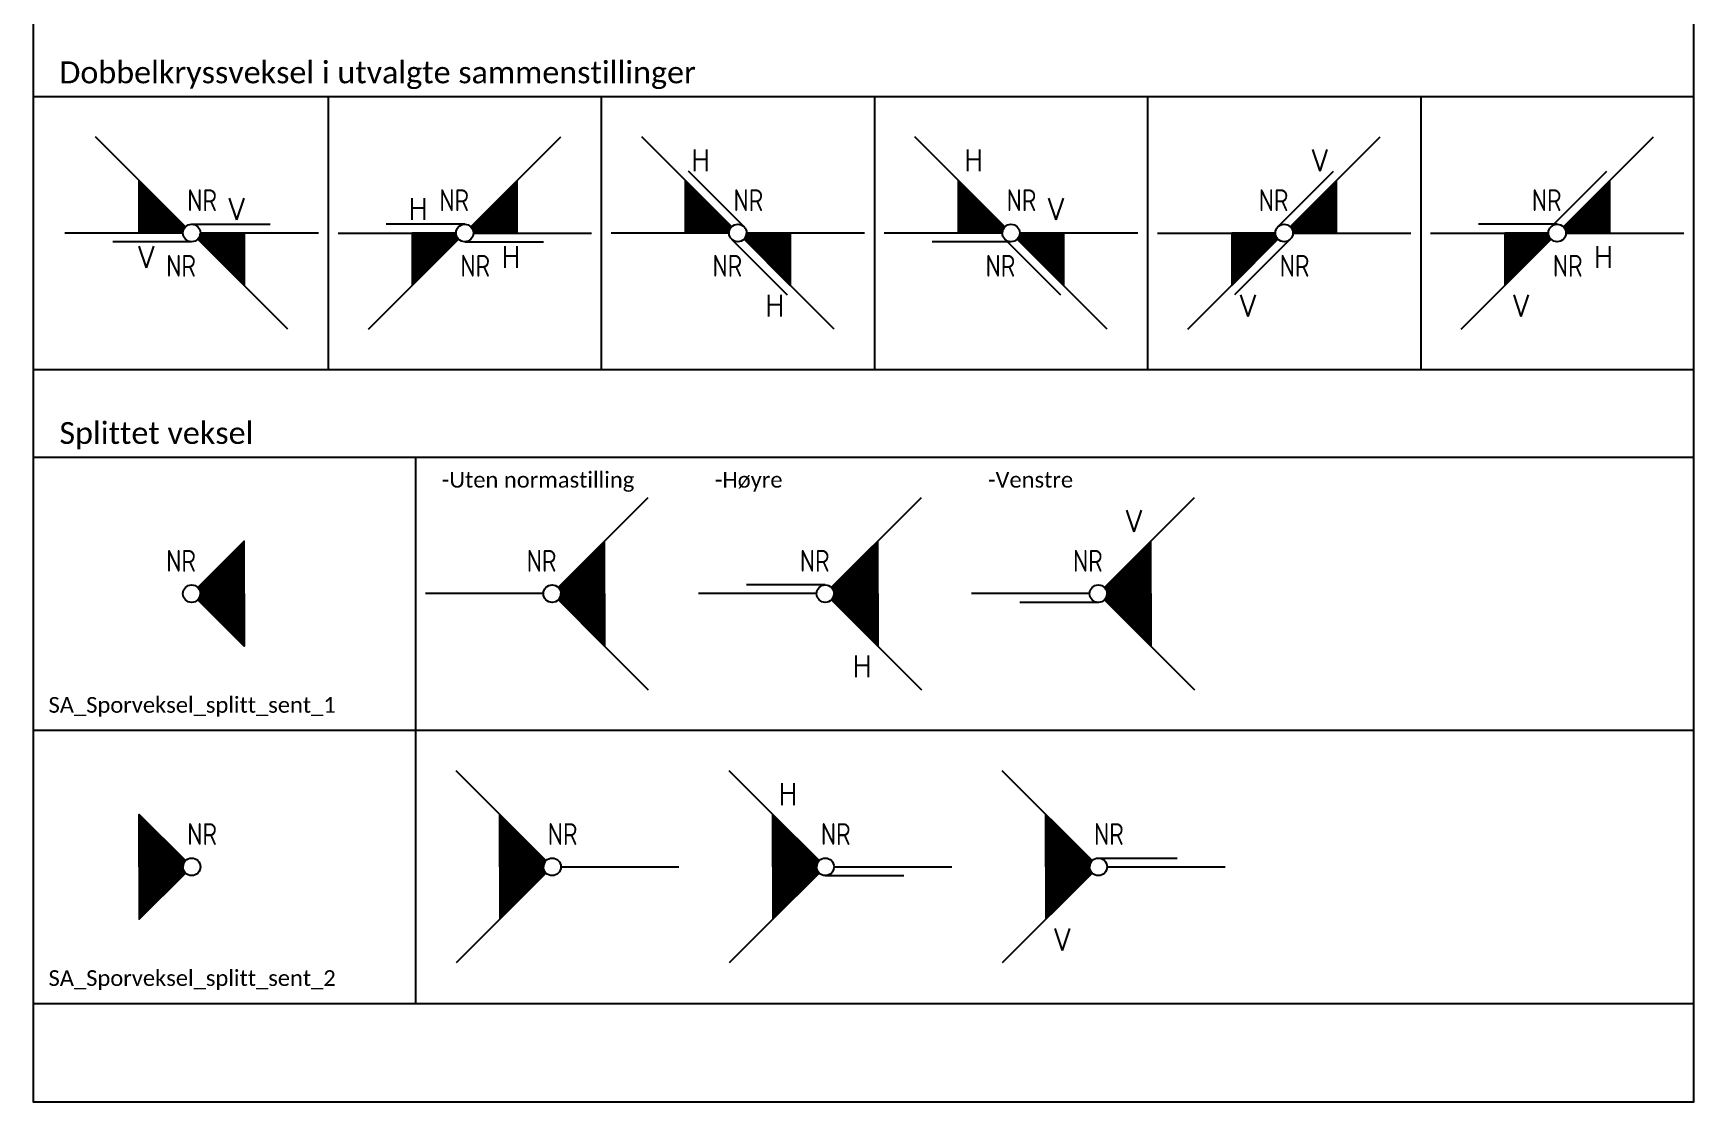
# Model space of a CAD drawing. Header units: millimetres. Extents: x -210 to 2500, y -2763 to 277.
# Drawn here: x 840 to 1030, y -614 to -491.8 of the extents above; entities that cross this region are included whole.
import ezdxf
from ezdxf.enums import TextEntityAlignment as Align

# ---------------------------------------------------------------- set-up
doc = ezdxf.new("R2010")
doc.units = ezdxf.units.MM
for name, color, linetype in [('RAMME', 5, 'Continuous'), ('RAMME SYMBOLER', 4, 'Continuous'), ('RAMME TEKST', 7, 'Continuous'), ('SIG-SPOR enlinje', 5, 'Continuous'), ('SIG-Sporveksler', 2, 'Continuous'), ('SIG_ATT_Tekst25', 2, 'Continuous')]:
    doc.layers.add(name, color=color, linetype=linetype)
doc.layers.add('Wipeout', color=7, linetype='Continuous', true_color=0xfffefd)
doc.styles.add('Calibri', font='calibri.ttf')
doc.styles.add('ISOCP', font='isocp.shx', dxfattribs={"width": 0.9})

# ---------------------------------------------------------------- blocks, each defined once
blk = doc.blocks.new('*U32')
at = {"linetype": 'ByBlock', "lineweight": -2}
h = blk.add_hatch(color=0, dxfattribs=at)
h.dxf.hatch_style = 1
edge = h.paths.add_edge_path()
edge.add_line((1, 0), (6, 0))
edge.add_line((6, 0), (6, 6))
edge.add_line((6, 6), (0.71, 0.71))
edge.add_arc((0, 0), 1, 0, 45, ccw=False)
at = {"color": 0, "linetype": 'ByBlock', "lineweight": -2}
for points in [[(1, 0), (6, 0), (6, 6), (0.71, 0.71, -0.198912), (1, 0)], [(1.1, 0.1), (5.9, 0.1), (5.9, 5.76), (0.85, 0.7, -0.151986)], [(1.18, 0.2), (5.8, 0.2), (5.8, 5.52), (0.98, 0.7, -0.113104)], [(1.26, 0.3), (5.7, 0.3), (5.7, 5.28), (1.11, 0.68, -0.080086)], [(1.34, 0.4), (5.6, 0.4), (5.6, 5.03), (1.23, 0.67, -0.051519)], [(1.41, 0.5), (5.5, 0.5), (5.5, 4.79), (1.35, 0.65, -0.026437)], [(1.48, 0.6), (5.4, 0.6), (5.4, 4.55), (1.47, 0.62, -0.004151)]]:
    blk.add_lwpolyline(points, format="xyb", close=True, dxfattribs=at)
for points in [[(1.69, 0.7), (5.3, 0.7), (5.3, 4.31)], [(1.93, 0.8), (5.2, 0.8), (5.2, 4.07)], [(2.17, 0.9), (5.1, 0.9), (5.1, 3.83)], [(2.41, 1), (5, 1), (5, 3.59)], [(2.66, 1.1), (4.9, 1.1), (4.9, 3.34)], [(2.9, 1.2), (4.8, 1.2), (4.8, 3.1)], [(3.14, 1.3), (4.7, 1.3), (4.7, 2.86)], [(3.38, 1.4), (4.6, 1.4), (4.6, 2.62)], [(3.62, 1.5), (4.5, 1.5), (4.5, 2.38)], [(3.86, 1.6), (4.4, 1.6), (4.4, 2.14)], [(4.1, 1.7), (4.3, 1.7), (4.3, 1.9)]]:
    blk.add_lwpolyline(points, close=True, dxfattribs=at)
blk = doc.blocks.new('*U314')
at = {"layer": 'SIG_ATT_Tekst25', "linetype": 'ByBlock', "lineweight": -2, "style": 'ISOCP', "width": 0.9}
blk.add_attdef('NR', (-0.5, 2.5), '', height=2.5, dxfattribs=at)
blk.add_wipeout([(-1, 0), (-0.99, 0.13), (-0.97, 0.26), (-0.92, 0.38), (-0.87, 0.5), (-0.79, 0.61), (-0.71, 0.71), (-0.61, 0.79), (-0.5, 0.87), (-0.38, 0.92), (-0.26, 0.97), (-0.13, 0.99), (0, 1), (0.13, 0.99), (0.26, 0.97), (0.38, 0.92), (0.5, 0.87), (0.61, 0.79), (0.71, 0.71), (0.79, 0.61), (0.87, 0.5), (0.92, 0.38), (0.97, 0.26), (0.99, 0.13), (1, 0), (0.99, -0.13), (0.97, -0.26), (0.92, -0.38), (0.87, -0.5), (0.79, -0.61), (0.71, -0.71), (0.61, -0.79), (0.5, -0.87), (0.38, -0.92), (0.26, -0.97), (0.13, -0.99), (0, -1), (-0.13, -0.99), (-0.26, -0.97), (-0.38, -0.92), (-0.5, -0.87), (-0.61, -0.79), (-0.71, -0.71), (-0.79, -0.61), (-0.87, -0.5), (-0.92, -0.38), (-0.97, -0.26), (-0.99, -0.13)]).dxf.layer = 'Wipeout'
at = {"color": 0, "linetype": 'ByBlock', "lineweight": -2}
blk.add_circle((0, 0), 1, dxfattribs=at)
at = {"color": 0, "linetype": 'ByBlock', "lineweight": -2, "xscale": -1}
blk.add_blockref('*U32', (0, 0), dxfattribs=at)
at = {"color": 0, "linetype": 'ByBlock', "lineweight": -2, "rotation": 180}
blk.add_blockref('*U32', (0, 0), dxfattribs=at)
blk = doc.blocks.new('*U312')
at = {"color": 0, "linetype": 'ByBlock', "lineweight": -2}
for p, q in [((-4.94, 7.06), (-4.94, 9.56)), ((-3.55, 7.06), (-3.55, 9.56)), ((-4.94, 8.45), (-3.55, 8.45))]:
    blk.add_line(p, q, dxfattribs=at)
at = {"layer": 'SIG_ATT_Tekst25', "linetype": 'ByBlock', "lineweight": -2, "style": 'ISOCP', "width": 0.9}
blk.add_attdef('NR', (-0.5, 2.5), '', height=2.5, dxfattribs=at)
blk.add_wipeout([(-1, 0), (-0.99, 0.13), (-0.97, 0.26), (-0.92, 0.38), (-0.87, 0.5), (-0.79, 0.61), (-0.71, 0.71), (-0.61, 0.79), (-0.5, 0.87), (-0.38, 0.92), (-0.26, 0.97), (-0.13, 0.99), (0, 1), (0.13, 0.99), (0.26, 0.97), (0.38, 0.92), (0.5, 0.87), (0.61, 0.79), (0.71, 0.71), (0.79, 0.61), (0.87, 0.5), (0.92, 0.38), (0.97, 0.26), (0.99, 0.13), (1, 0), (0.99, -0.13), (0.97, -0.26), (0.92, -0.38), (0.87, -0.5), (0.79, -0.61), (0.71, -0.71), (0.61, -0.79), (0.5, -0.87), (0.38, -0.92), (0.26, -0.97), (0.13, -0.99), (0, -1), (-0.13, -0.99), (-0.26, -0.97), (-0.38, -0.92), (-0.5, -0.87), (-0.61, -0.79), (-0.71, -0.71), (-0.79, -0.61), (-0.87, -0.5), (-0.92, -0.38), (-0.97, -0.26), (-0.99, -0.13)]).dxf.layer = 'Wipeout'
at = {"color": 0, "linetype": 'ByBlock', "lineweight": -2}
blk.add_line((0, -1), (9, -1), dxfattribs=at)
blk.add_circle((0, 0), 1, dxfattribs=at)
at = {"color": 0, "linetype": 'ByBlock', "lineweight": -2, "xscale": -1}
blk.add_blockref('*U32', (0, 0), dxfattribs=at)
at = {"color": 0, "linetype": 'ByBlock', "lineweight": -2, "rotation": 180}
blk.add_blockref('*U32', (0, 0), dxfattribs=at)
blk = doc.blocks.new('*U313')
at = {"color": 0, "linetype": 'ByBlock', "lineweight": -2}
for q in [(-4.94, -7.06), (-3.27, -7.06)]:
    blk.add_line((-4.11, -9.56), q, dxfattribs=at)
at = {"layer": 'SIG_ATT_Tekst25', "linetype": 'ByBlock', "lineweight": -2, "style": 'ISOCP', "width": 0.9}
blk.add_attdef('NR', (-0.5, 2.5), '', height=2.5, dxfattribs=at)
blk.add_wipeout([(-1, 0), (-0.99, 0.13), (-0.97, 0.26), (-0.92, 0.38), (-0.87, 0.5), (-0.79, 0.61), (-0.71, 0.71), (-0.61, 0.79), (-0.5, 0.87), (-0.38, 0.92), (-0.26, 0.97), (-0.13, 0.99), (0, 1), (0.13, 0.99), (0.26, 0.97), (0.38, 0.92), (0.5, 0.87), (0.61, 0.79), (0.71, 0.71), (0.79, 0.61), (0.87, 0.5), (0.92, 0.38), (0.97, 0.26), (0.99, 0.13), (1, 0), (0.99, -0.13), (0.97, -0.26), (0.92, -0.38), (0.87, -0.5), (0.79, -0.61), (0.71, -0.71), (0.61, -0.79), (0.5, -0.87), (0.38, -0.92), (0.26, -0.97), (0.13, -0.99), (0, -1), (-0.13, -0.99), (-0.26, -0.97), (-0.38, -0.92), (-0.5, -0.87), (-0.61, -0.79), (-0.71, -0.71), (-0.79, -0.61), (-0.87, -0.5), (-0.92, -0.38), (-0.97, -0.26), (-0.99, -0.13)]).dxf.layer = 'Wipeout'
at = {"color": 0, "linetype": 'ByBlock', "lineweight": -2}
blk.add_line((0, 1), (9, 1), dxfattribs=at)
blk.add_circle((0, 0), 1, dxfattribs=at)
at = {"color": 0, "linetype": 'ByBlock', "lineweight": -2, "xscale": -1}
blk.add_blockref('*U32', (0, 0), dxfattribs=at)
at = {"color": 0, "linetype": 'ByBlock', "lineweight": -2, "rotation": 180}
blk.add_blockref('*U32', (0, 0), dxfattribs=at)
blk = doc.blocks.new('*U31')
at = {"linetype": 'ByBlock', "lineweight": -2}
h = blk.add_hatch(color=0, dxfattribs=at)
h.dxf.hatch_style = 1
edge = h.paths.add_edge_path()
edge.add_line((1, 0), (6, 0))
edge.add_line((6, 0), (6, 6))
edge.add_line((6, 6), (0.71, 0.71))
edge.add_arc((0, 0), 1, 0, 45, ccw=False)
at = {"color": 0, "linetype": 'ByBlock', "lineweight": -2}
for points in [[(1, 0), (6, 0), (6, 6), (0.71, 0.71, -0.198912), (1, 0)], [(1.1, 0.1), (5.9, 0.1), (5.9, 5.76), (0.85, 0.7, -0.151986)], [(1.18, 0.2), (5.8, 0.2), (5.8, 5.52), (0.98, 0.7, -0.113104)], [(1.26, 0.3), (5.7, 0.3), (5.7, 5.28), (1.11, 0.68, -0.080086)], [(1.34, 0.4), (5.6, 0.4), (5.6, 5.03), (1.23, 0.67, -0.051519)], [(1.41, 0.5), (5.5, 0.5), (5.5, 4.79), (1.35, 0.65, -0.026437)], [(1.48, 0.6), (5.4, 0.6), (5.4, 4.55), (1.47, 0.62, -0.004151)]]:
    blk.add_lwpolyline(points, format="xyb", close=True, dxfattribs=at)
for points in [[(1.69, 0.7), (5.3, 0.7), (5.3, 4.31)], [(1.93, 0.8), (5.2, 0.8), (5.2, 4.07)], [(2.17, 0.9), (5.1, 0.9), (5.1, 3.83)], [(2.41, 1), (5, 1), (5, 3.59)], [(2.66, 1.1), (4.9, 1.1), (4.9, 3.34)], [(2.9, 1.2), (4.8, 1.2), (4.8, 3.1)], [(3.14, 1.3), (4.7, 1.3), (4.7, 2.86)], [(3.38, 1.4), (4.6, 1.4), (4.6, 2.62)], [(3.62, 1.5), (4.5, 1.5), (4.5, 2.38)], [(3.86, 1.6), (4.4, 1.6), (4.4, 2.14)], [(4.1, 1.7), (4.3, 1.7), (4.3, 1.9)]]:
    blk.add_lwpolyline(points, close=True, dxfattribs=at)
blk = doc.blocks.new('*U311')
at = {"layer": 'SIG_ATT_Tekst25', "linetype": 'ByBlock', "lineweight": -2, "style": 'ISOCP', "width": 0.9}
blk.add_attdef('NR', text='', height=2.5, dxfattribs=at).set_placement((0.5, 2.5), align=Align.RIGHT)
blk.add_wipeout([(-1, 0), (-0.99, 0.13), (-0.97, 0.26), (-0.92, 0.38), (-0.87, 0.5), (-0.79, 0.61), (-0.71, 0.71), (-0.61, 0.79), (-0.5, 0.87), (-0.38, 0.92), (-0.26, 0.97), (-0.13, 0.99), (0, 1), (0.13, 0.99), (0.26, 0.97), (0.38, 0.92), (0.5, 0.87), (0.61, 0.79), (0.71, 0.71), (0.79, 0.61), (0.87, 0.5), (0.92, 0.38), (0.97, 0.26), (0.99, 0.13), (1, 0), (0.99, -0.13), (0.97, -0.26), (0.92, -0.38), (0.87, -0.5), (0.79, -0.61), (0.71, -0.71), (0.61, -0.79), (0.5, -0.87), (0.38, -0.92), (0.26, -0.97), (0.13, -0.99), (0, -1), (-0.13, -0.99), (-0.26, -0.97), (-0.38, -0.92), (-0.5, -0.87), (-0.61, -0.79), (-0.71, -0.71), (-0.79, -0.61), (-0.87, -0.5), (-0.92, -0.38), (-0.97, -0.26), (-0.99, -0.13)]).dxf.layer = 'Wipeout'
at = {"color": 0, "linetype": 'ByBlock', "lineweight": -2}
blk.add_circle((0, 0), 1, dxfattribs=at)
blk.add_blockref('*U31', (0, 0), dxfattribs=at)
at = {"color": 0, "linetype": 'ByBlock', "lineweight": -2, "xscale": -1, "rotation": 180}
blk.add_blockref('*U31', (0, 0), dxfattribs=at)
blk = doc.blocks.new('*U309')
at = {"color": 0, "linetype": 'ByBlock', "lineweight": -2}
for p, q in [((3.55, -9.56), (3.55, -7.06)), ((4.94, -9.56), (4.94, -7.06)), ((3.55, -8.17), (4.94, -8.17))]:
    blk.add_line(p, q, dxfattribs=at)
at = {"layer": 'SIG_ATT_Tekst25', "linetype": 'ByBlock', "lineweight": -2, "style": 'ISOCP', "width": 0.9}
blk.add_attdef('NR', text='', height=2.5, dxfattribs=at).set_placement((0.5, 2.5), align=Align.RIGHT)
blk.add_wipeout([(-1, 0), (-0.99, 0.13), (-0.97, 0.26), (-0.92, 0.38), (-0.87, 0.5), (-0.79, 0.61), (-0.71, 0.71), (-0.61, 0.79), (-0.5, 0.87), (-0.38, 0.92), (-0.26, 0.97), (-0.13, 0.99), (0, 1), (0.13, 0.99), (0.26, 0.97), (0.38, 0.92), (0.5, 0.87), (0.61, 0.79), (0.71, 0.71), (0.79, 0.61), (0.87, 0.5), (0.92, 0.38), (0.97, 0.26), (0.99, 0.13), (1, 0), (0.99, -0.13), (0.97, -0.26), (0.92, -0.38), (0.87, -0.5), (0.79, -0.61), (0.71, -0.71), (0.61, -0.79), (0.5, -0.87), (0.38, -0.92), (0.26, -0.97), (0.13, -0.99), (0, -1), (-0.13, -0.99), (-0.26, -0.97), (-0.38, -0.92), (-0.5, -0.87), (-0.61, -0.79), (-0.71, -0.71), (-0.79, -0.61), (-0.87, -0.5), (-0.92, -0.38), (-0.97, -0.26), (-0.99, -0.13)]).dxf.layer = 'Wipeout'
at = {"color": 0, "linetype": 'ByBlock', "lineweight": -2}
blk.add_line((0, 1), (-9, 1), dxfattribs=at)
blk.add_circle((0, 0), 1, dxfattribs=at)
blk.add_blockref('*U31', (0, 0), dxfattribs=at)
at = {"color": 0, "linetype": 'ByBlock', "lineweight": -2, "xscale": -1, "rotation": 180}
blk.add_blockref('*U31', (0, 0), dxfattribs=at)
blk = doc.blocks.new('*U310')
at = {"color": 0, "linetype": 'ByBlock', "lineweight": -2}
for q in [(3.27, 9.56), (4.94, 9.56)]:
    blk.add_line((4.11, 7.06), q, dxfattribs=at)
at = {"layer": 'SIG_ATT_Tekst25', "linetype": 'ByBlock', "lineweight": -2, "style": 'ISOCP', "width": 0.9}
blk.add_attdef('NR', text='', height=2.5, dxfattribs=at).set_placement((0.5, 2.5), align=Align.RIGHT)
blk.add_wipeout([(-1, 0), (-0.99, 0.13), (-0.97, 0.26), (-0.92, 0.38), (-0.87, 0.5), (-0.79, 0.61), (-0.71, 0.71), (-0.61, 0.79), (-0.5, 0.87), (-0.38, 0.92), (-0.26, 0.97), (-0.13, 0.99), (0, 1), (0.13, 0.99), (0.26, 0.97), (0.38, 0.92), (0.5, 0.87), (0.61, 0.79), (0.71, 0.71), (0.79, 0.61), (0.87, 0.5), (0.92, 0.38), (0.97, 0.26), (0.99, 0.13), (1, 0), (0.99, -0.13), (0.97, -0.26), (0.92, -0.38), (0.87, -0.5), (0.79, -0.61), (0.71, -0.71), (0.61, -0.79), (0.5, -0.87), (0.38, -0.92), (0.26, -0.97), (0.13, -0.99), (0, -1), (-0.13, -0.99), (-0.26, -0.97), (-0.38, -0.92), (-0.5, -0.87), (-0.61, -0.79), (-0.71, -0.71), (-0.79, -0.61), (-0.87, -0.5), (-0.92, -0.38), (-0.97, -0.26), (-0.99, -0.13)]).dxf.layer = 'Wipeout'
at = {"color": 0, "linetype": 'ByBlock', "lineweight": -2}
blk.add_line((0, -1), (-9, -1), dxfattribs=at)
blk.add_circle((0, 0), 1, dxfattribs=at)
blk.add_blockref('*U31', (0, 0), dxfattribs=at)
at = {"color": 0, "linetype": 'ByBlock', "lineweight": -2, "xscale": -1, "rotation": 180}
blk.add_blockref('*U31', (0, 0), dxfattribs=at)
blk = doc.blocks.new('*U30')
at = {"linetype": 'ByBlock', "lineweight": -2}
h = blk.add_hatch(color=0, dxfattribs=at)
h.dxf.hatch_style = 1
edge = h.paths.add_edge_path()
edge.add_line((1, 0), (6, 0))
edge.add_line((6, 0), (6, 6))
edge.add_line((6, 6), (0.71, 0.71))
edge.add_arc((0, 0), 1, 0, 45, ccw=False)
at = {"color": 0, "linetype": 'ByBlock', "lineweight": -2}
for points in [[(1, 0), (6, 0), (6, 6), (0.71, 0.71, -0.198912), (1, 0)], [(1.1, 0.1), (5.9, 0.1), (5.9, 5.76), (0.85, 0.7, -0.151986)], [(1.18, 0.2), (5.8, 0.2), (5.8, 5.52), (0.98, 0.7, -0.113104)], [(1.26, 0.3), (5.7, 0.3), (5.7, 5.28), (1.11, 0.68, -0.080086)], [(1.34, 0.4), (5.6, 0.4), (5.6, 5.03), (1.23, 0.67, -0.051519)], [(1.41, 0.5), (5.5, 0.5), (5.5, 4.79), (1.35, 0.65, -0.026437)], [(1.48, 0.6), (5.4, 0.6), (5.4, 4.55), (1.47, 0.62, -0.004151)]]:
    blk.add_lwpolyline(points, format="xyb", close=True, dxfattribs=at)
for points in [[(1.69, 0.7), (5.3, 0.7), (5.3, 4.31)], [(1.93, 0.8), (5.2, 0.8), (5.2, 4.07)], [(2.17, 0.9), (5.1, 0.9), (5.1, 3.83)], [(2.41, 1), (5, 1), (5, 3.59)], [(2.66, 1.1), (4.9, 1.1), (4.9, 3.34)], [(2.9, 1.2), (4.8, 1.2), (4.8, 3.1)], [(3.14, 1.3), (4.7, 1.3), (4.7, 2.86)], [(3.38, 1.4), (4.6, 1.4), (4.6, 2.62)], [(3.62, 1.5), (4.5, 1.5), (4.5, 2.38)], [(3.86, 1.6), (4.4, 1.6), (4.4, 2.14)], [(4.1, 1.7), (4.3, 1.7), (4.3, 1.9)]]:
    blk.add_lwpolyline(points, close=True, dxfattribs=at)
blk = doc.blocks.new('*U307')
at = {"color": 0, "linetype": 'ByBlock', "lineweight": -2}
for p, q in [((-6, 1.5), (-6, 4)), ((-4.61, 1.5), (-4.61, 4)), ((-6, 2.89), (-4.61, 2.89))]:
    blk.add_line(p, q, dxfattribs=at)
at = {"layer": 'SIG_ATT_Tekst25', "linetype": 'ByBlock', "lineweight": -2, "style": 'ISOCP', "width": 0.9}
blk.add_attdef('NR', (-0.5, -5), '', height=2.5, dxfattribs=at)
blk.add_wipeout([(-1, 0), (-0.99, 0.13), (-0.97, 0.26), (-0.92, 0.38), (-0.87, 0.5), (-0.79, 0.61), (-0.71, 0.71), (-0.61, 0.79), (-0.5, 0.87), (-0.38, 0.92), (-0.26, 0.97), (-0.13, 0.99), (0, 1), (0.13, 0.99), (0.26, 0.97), (0.38, 0.92), (0.5, 0.87), (0.61, 0.79), (0.71, 0.71), (0.79, 0.61), (0.87, 0.5), (0.92, 0.38), (0.97, 0.26), (0.99, 0.13), (1, 0), (0.99, -0.13), (0.97, -0.26), (0.92, -0.38), (0.87, -0.5), (0.79, -0.61), (0.71, -0.71), (0.61, -0.79), (0.5, -0.87), (0.38, -0.92), (0.26, -0.97), (0.13, -0.99), (0, -1), (-0.13, -0.99), (-0.26, -0.97), (-0.38, -0.92), (-0.5, -0.87), (-0.61, -0.79), (-0.71, -0.71), (-0.79, -0.61), (-0.87, -0.5), (-0.92, -0.38), (-0.97, -0.26), (-0.99, -0.13)]).dxf.layer = 'Wipeout'
at = {"color": 0, "linetype": 'ByBlock', "lineweight": -2}
blk.add_line((0, -1), (9, -1), dxfattribs=at)
blk.add_circle((0, 0), 1, dxfattribs=at)
at = {"color": 0, "linetype": 'ByBlock', "lineweight": -2, "rotation": 180}
blk.add_blockref('*U30', (0, 0), dxfattribs=at)
blk = doc.blocks.new('*U27')
at = {"linetype": 'ByBlock', "lineweight": -2}
h = blk.add_hatch(color=0, dxfattribs=at)
h.dxf.hatch_style = 1
edge = h.paths.add_edge_path()
edge.add_line((1, 0), (6, 0))
edge.add_line((6, 0), (6, 6))
edge.add_line((6, 6), (0.71, 0.71))
edge.add_arc((0, 0), 1, 0, 45, ccw=False)
at = {"color": 0, "linetype": 'ByBlock', "lineweight": -2}
for points in [[(1, 0), (6, 0), (6, 6), (0.71, 0.71, -0.198912), (1, 0)], [(1.1, 0.1), (5.9, 0.1), (5.9, 5.76), (0.85, 0.7, -0.151986)], [(1.18, 0.2), (5.8, 0.2), (5.8, 5.52), (0.98, 0.7, -0.113104)], [(1.26, 0.3), (5.7, 0.3), (5.7, 5.28), (1.11, 0.68, -0.080086)], [(1.34, 0.4), (5.6, 0.4), (5.6, 5.03), (1.23, 0.67, -0.051519)], [(1.41, 0.5), (5.5, 0.5), (5.5, 4.79), (1.35, 0.65, -0.026437)], [(1.48, 0.6), (5.4, 0.6), (5.4, 4.55), (1.47, 0.62, -0.004151)]]:
    blk.add_lwpolyline(points, format="xyb", close=True, dxfattribs=at)
for points in [[(1.69, 0.7), (5.3, 0.7), (5.3, 4.31)], [(1.93, 0.8), (5.2, 0.8), (5.2, 4.07)], [(2.17, 0.9), (5.1, 0.9), (5.1, 3.83)], [(2.41, 1), (5, 1), (5, 3.59)], [(2.66, 1.1), (4.9, 1.1), (4.9, 3.34)], [(2.9, 1.2), (4.8, 1.2), (4.8, 3.1)], [(3.14, 1.3), (4.7, 1.3), (4.7, 2.86)], [(3.38, 1.4), (4.6, 1.4), (4.6, 2.62)], [(3.62, 1.5), (4.5, 1.5), (4.5, 2.38)], [(3.86, 1.6), (4.4, 1.6), (4.4, 2.14)], [(4.1, 1.7), (4.3, 1.7), (4.3, 1.9)]]:
    blk.add_lwpolyline(points, close=True, dxfattribs=at)
blk = doc.blocks.new('*U289')
at = {"color": 0, "linetype": 'ByBlock', "lineweight": -2}
for p, q in [((4.61, -4), (4.61, -1.5)), ((6, -4), (6, -1.5)), ((4.61, -2.61), (6, -2.61))]:
    blk.add_line(p, q, dxfattribs=at)
at = {"layer": 'SIG_ATT_Tekst25', "linetype": 'ByBlock', "lineweight": -2, "style": 'ISOCP', "width": 0.9}
blk.add_attdef('NR', text='', height=2.5, dxfattribs=at).set_placement((0.5, 2.5), align=Align.RIGHT)
blk.add_wipeout([(-1, 0), (-0.99, 0.13), (-0.97, 0.26), (-0.92, 0.38), (-0.87, 0.5), (-0.79, 0.61), (-0.71, 0.71), (-0.61, 0.79), (-0.5, 0.87), (-0.38, 0.92), (-0.26, 0.97), (-0.13, 0.99), (0, 1), (0.13, 0.99), (0.26, 0.97), (0.38, 0.92), (0.5, 0.87), (0.61, 0.79), (0.71, 0.71), (0.79, 0.61), (0.87, 0.5), (0.92, 0.38), (0.97, 0.26), (0.99, 0.13), (1, 0), (0.99, -0.13), (0.97, -0.26), (0.92, -0.38), (0.87, -0.5), (0.79, -0.61), (0.71, -0.71), (0.61, -0.79), (0.5, -0.87), (0.38, -0.92), (0.26, -0.97), (0.13, -0.99), (0, -1), (-0.13, -0.99), (-0.26, -0.97), (-0.38, -0.92), (-0.5, -0.87), (-0.61, -0.79), (-0.71, -0.71), (-0.79, -0.61), (-0.87, -0.5), (-0.92, -0.38), (-0.97, -0.26), (-0.99, -0.13)]).dxf.layer = 'Wipeout'
at = {"color": 0, "linetype": 'ByBlock', "lineweight": -2}
blk.add_line((0, 1), (-9, 1), dxfattribs=at)
blk.add_circle((0, 0), 1, dxfattribs=at)
blk.add_blockref('*U27', (0, 0), dxfattribs=at)
blk = doc.blocks.new('*U28')
at = {"linetype": 'ByBlock', "lineweight": -2}
h = blk.add_hatch(color=0, dxfattribs=at)
h.dxf.hatch_style = 1
edge = h.paths.add_edge_path()
edge.add_line((1, 0), (6, 0))
edge.add_line((6, 0), (6, 6))
edge.add_line((6, 6), (0.71, 0.71))
edge.add_arc((0, 0), 1, 0, 45, ccw=False)
at = {"color": 0, "linetype": 'ByBlock', "lineweight": -2}
for points in [[(1, 0), (6, 0), (6, 6), (0.71, 0.71, -0.198912), (1, 0)], [(1.1, 0.1), (5.9, 0.1), (5.9, 5.76), (0.85, 0.7, -0.151986)], [(1.18, 0.2), (5.8, 0.2), (5.8, 5.52), (0.98, 0.7, -0.113104)], [(1.26, 0.3), (5.7, 0.3), (5.7, 5.28), (1.11, 0.68, -0.080086)], [(1.34, 0.4), (5.6, 0.4), (5.6, 5.03), (1.23, 0.67, -0.051519)], [(1.41, 0.5), (5.5, 0.5), (5.5, 4.79), (1.35, 0.65, -0.026437)], [(1.48, 0.6), (5.4, 0.6), (5.4, 4.55), (1.47, 0.62, -0.004151)]]:
    blk.add_lwpolyline(points, format="xyb", close=True, dxfattribs=at)
for points in [[(1.69, 0.7), (5.3, 0.7), (5.3, 4.31)], [(1.93, 0.8), (5.2, 0.8), (5.2, 4.07)], [(2.17, 0.9), (5.1, 0.9), (5.1, 3.83)], [(2.41, 1), (5, 1), (5, 3.59)], [(2.66, 1.1), (4.9, 1.1), (4.9, 3.34)], [(2.9, 1.2), (4.8, 1.2), (4.8, 3.1)], [(3.14, 1.3), (4.7, 1.3), (4.7, 2.86)], [(3.38, 1.4), (4.6, 1.4), (4.6, 2.62)], [(3.62, 1.5), (4.5, 1.5), (4.5, 2.38)], [(3.86, 1.6), (4.4, 1.6), (4.4, 2.14)], [(4.1, 1.7), (4.3, 1.7), (4.3, 1.9)]]:
    blk.add_lwpolyline(points, close=True, dxfattribs=at)
blk = doc.blocks.new('*U296')
at = {"color": 0, "linetype": 'ByBlock', "lineweight": -2}
for q in [(-6, -1.5), (-4.33, -1.5)]:
    blk.add_line((-5.17, -4), q, dxfattribs=at)
at = {"layer": 'SIG_ATT_Tekst25', "linetype": 'ByBlock', "lineweight": -2, "style": 'ISOCP', "width": 0.9}
blk.add_attdef('NR', (-0.5, 2.5), '', height=2.5, dxfattribs=at)
blk.add_wipeout([(-1, 0), (-0.99, 0.13), (-0.97, 0.26), (-0.92, 0.38), (-0.87, 0.5), (-0.79, 0.61), (-0.71, 0.71), (-0.61, 0.79), (-0.5, 0.87), (-0.38, 0.92), (-0.26, 0.97), (-0.13, 0.99), (0, 1), (0.13, 0.99), (0.26, 0.97), (0.38, 0.92), (0.5, 0.87), (0.61, 0.79), (0.71, 0.71), (0.79, 0.61), (0.87, 0.5), (0.92, 0.38), (0.97, 0.26), (0.99, 0.13), (1, 0), (0.99, -0.13), (0.97, -0.26), (0.92, -0.38), (0.87, -0.5), (0.79, -0.61), (0.71, -0.71), (0.61, -0.79), (0.5, -0.87), (0.38, -0.92), (0.26, -0.97), (0.13, -0.99), (0, -1), (-0.13, -0.99), (-0.26, -0.97), (-0.38, -0.92), (-0.5, -0.87), (-0.61, -0.79), (-0.71, -0.71), (-0.79, -0.61), (-0.87, -0.5), (-0.92, -0.38), (-0.97, -0.26), (-0.99, -0.13)]).dxf.layer = 'Wipeout'
at = {"color": 0, "linetype": 'ByBlock', "lineweight": -2}
blk.add_line((0, 1), (9, 1), dxfattribs=at)
blk.add_circle((0, 0), 1, dxfattribs=at)
at = {"color": 0, "linetype": 'ByBlock', "lineweight": -2, "xscale": -1}
blk.add_blockref('*U28', (0, 0), dxfattribs=at)
blk = doc.blocks.new('*U29')
at = {"linetype": 'ByBlock', "lineweight": -2}
h = blk.add_hatch(color=0, dxfattribs=at)
h.dxf.hatch_style = 1
edge = h.paths.add_edge_path()
edge.add_line((1, 0), (6, 0))
edge.add_line((6, 0), (6, 6))
edge.add_line((6, 6), (0.71, 0.71))
edge.add_arc((0, 0), 1, 0, 45, ccw=False)
at = {"color": 0, "linetype": 'ByBlock', "lineweight": -2}
for points in [[(1, 0), (6, 0), (6, 6), (0.71, 0.71, -0.198912), (1, 0)], [(1.1, 0.1), (5.9, 0.1), (5.9, 5.76), (0.85, 0.7, -0.151986)], [(1.18, 0.2), (5.8, 0.2), (5.8, 5.52), (0.98, 0.7, -0.113104)], [(1.26, 0.3), (5.7, 0.3), (5.7, 5.28), (1.11, 0.68, -0.080086)], [(1.34, 0.4), (5.6, 0.4), (5.6, 5.03), (1.23, 0.67, -0.051519)], [(1.41, 0.5), (5.5, 0.5), (5.5, 4.79), (1.35, 0.65, -0.026437)], [(1.48, 0.6), (5.4, 0.6), (5.4, 4.55), (1.47, 0.62, -0.004151)]]:
    blk.add_lwpolyline(points, format="xyb", close=True, dxfattribs=at)
for points in [[(1.69, 0.7), (5.3, 0.7), (5.3, 4.31)], [(1.93, 0.8), (5.2, 0.8), (5.2, 4.07)], [(2.17, 0.9), (5.1, 0.9), (5.1, 3.83)], [(2.41, 1), (5, 1), (5, 3.59)], [(2.66, 1.1), (4.9, 1.1), (4.9, 3.34)], [(2.9, 1.2), (4.8, 1.2), (4.8, 3.1)], [(3.14, 1.3), (4.7, 1.3), (4.7, 2.86)], [(3.38, 1.4), (4.6, 1.4), (4.6, 2.62)], [(3.62, 1.5), (4.5, 1.5), (4.5, 2.38)], [(3.86, 1.6), (4.4, 1.6), (4.4, 2.14)], [(4.1, 1.7), (4.3, 1.7), (4.3, 1.9)]]:
    blk.add_lwpolyline(points, close=True, dxfattribs=at)
blk = doc.blocks.new('*U299')
at = {"color": 0, "linetype": 'ByBlock', "lineweight": -2}
for q in [(4.33, 4), (6, 4)]:
    blk.add_line((5.17, 1.5), q, dxfattribs=at)
at = {"layer": 'SIG_ATT_Tekst25', "linetype": 'ByBlock', "lineweight": -2, "style": 'ISOCP', "width": 0.9}
blk.add_attdef('NR', text='', height=2.5, dxfattribs=at).set_placement((0.5, -5), align=Align.RIGHT)
blk.add_wipeout([(-1, 0), (-0.99, 0.13), (-0.97, 0.26), (-0.92, 0.38), (-0.87, 0.5), (-0.79, 0.61), (-0.71, 0.71), (-0.61, 0.79), (-0.5, 0.87), (-0.38, 0.92), (-0.26, 0.97), (-0.13, 0.99), (0, 1), (0.13, 0.99), (0.26, 0.97), (0.38, 0.92), (0.5, 0.87), (0.61, 0.79), (0.71, 0.71), (0.79, 0.61), (0.87, 0.5), (0.92, 0.38), (0.97, 0.26), (0.99, 0.13), (1, 0), (0.99, -0.13), (0.97, -0.26), (0.92, -0.38), (0.87, -0.5), (0.79, -0.61), (0.71, -0.71), (0.61, -0.79), (0.5, -0.87), (0.38, -0.92), (0.26, -0.97), (0.13, -0.99), (0, -1), (-0.13, -0.99), (-0.26, -0.97), (-0.38, -0.92), (-0.5, -0.87), (-0.61, -0.79), (-0.71, -0.71), (-0.79, -0.61), (-0.87, -0.5), (-0.92, -0.38), (-0.97, -0.26), (-0.99, -0.13)]).dxf.layer = 'Wipeout'
at = {"color": 0, "linetype": 'ByBlock', "lineweight": -2}
blk.add_line((0, -1), (-9, -1), dxfattribs=at)
blk.add_circle((0, 0), 1, dxfattribs=at)
at = {"color": 0, "linetype": 'ByBlock', "lineweight": -2, "xscale": -1, "rotation": 180}
blk.add_blockref('*U29', (0, 0), dxfattribs=at)
blk = doc.blocks.new('*U304')
at = {"color": 0, "linetype": 'ByBlock', "lineweight": -2}
for q in [(-4.94, -7.06), (-3.27, -7.06)]:
    blk.add_line((-4.11, -9.56), q, dxfattribs=at)
at = {"layer": 'SIG_ATT_Tekst25', "linetype": 'ByBlock', "lineweight": -2, "style": 'ISOCP', "width": 0.9}
blk.add_attdef('NR', (-0.5, -5), '', height=2.5, dxfattribs=at)
blk.add_wipeout([(-1, 0), (-0.99, 0.13), (-0.97, 0.26), (-0.92, 0.38), (-0.87, 0.5), (-0.79, 0.61), (-0.71, 0.71), (-0.61, 0.79), (-0.5, 0.87), (-0.38, 0.92), (-0.26, 0.97), (-0.13, 0.99), (0, 1), (0.13, 0.99), (0.26, 0.97), (0.38, 0.92), (0.5, 0.87), (0.61, 0.79), (0.71, 0.71), (0.79, 0.61), (0.87, 0.5), (0.92, 0.38), (0.97, 0.26), (0.99, 0.13), (1, 0), (0.99, -0.13), (0.97, -0.26), (0.92, -0.38), (0.87, -0.5), (0.79, -0.61), (0.71, -0.71), (0.61, -0.79), (0.5, -0.87), (0.38, -0.92), (0.26, -0.97), (0.13, -0.99), (0, -1), (-0.13, -0.99), (-0.26, -0.97), (-0.38, -0.92), (-0.5, -0.87), (-0.61, -0.79), (-0.71, -0.71), (-0.79, -0.61), (-0.87, -0.5), (-0.92, -0.38), (-0.97, -0.26), (-0.99, -0.13)]).dxf.layer = 'Wipeout'
at = {"color": 0, "linetype": 'ByBlock', "lineweight": -2}
blk.add_line((-0.71, 0.71), (5.66, 7.07), dxfattribs=at)
blk.add_circle((0, 0), 1, dxfattribs=at)
at = {"color": 0, "linetype": 'ByBlock', "lineweight": -2, "rotation": 180}
blk.add_blockref('*U30', (0, 0), dxfattribs=at)
blk = doc.blocks.new('*U292')
at = {"color": 0, "linetype": 'ByBlock', "lineweight": -2}
for q in [(3.27, 9.56), (4.94, 9.56)]:
    blk.add_line((4.11, 7.06), q, dxfattribs=at)
at = {"layer": 'SIG_ATT_Tekst25', "linetype": 'ByBlock', "lineweight": -2, "style": 'ISOCP', "width": 0.9}
blk.add_attdef('NR', text='', height=2.5, dxfattribs=at).set_placement((0.5, 2.5), align=Align.RIGHT)
blk.add_wipeout([(-1, 0), (-0.99, 0.13), (-0.97, 0.26), (-0.92, 0.38), (-0.87, 0.5), (-0.79, 0.61), (-0.71, 0.71), (-0.61, 0.79), (-0.5, 0.87), (-0.38, 0.92), (-0.26, 0.97), (-0.13, 0.99), (0, 1), (0.13, 0.99), (0.26, 0.97), (0.38, 0.92), (0.5, 0.87), (0.61, 0.79), (0.71, 0.71), (0.79, 0.61), (0.87, 0.5), (0.92, 0.38), (0.97, 0.26), (0.99, 0.13), (1, 0), (0.99, -0.13), (0.97, -0.26), (0.92, -0.38), (0.87, -0.5), (0.79, -0.61), (0.71, -0.71), (0.61, -0.79), (0.5, -0.87), (0.38, -0.92), (0.26, -0.97), (0.13, -0.99), (0, -1), (-0.13, -0.99), (-0.26, -0.97), (-0.38, -0.92), (-0.5, -0.87), (-0.61, -0.79), (-0.71, -0.71), (-0.79, -0.61), (-0.87, -0.5), (-0.92, -0.38), (-0.97, -0.26), (-0.99, -0.13)]).dxf.layer = 'Wipeout'
at = {"color": 0, "linetype": 'ByBlock', "lineweight": -2}
blk.add_line((0.71, -0.71), (-5.66, -7.07), dxfattribs=at)
blk.add_circle((0, 0), 1, dxfattribs=at)
blk.add_blockref('*U27', (0, 0), dxfattribs=at)
blk = doc.blocks.new('*U295')
at = {"color": 0, "linetype": 'ByBlock', "lineweight": -2}
for p, q in [((-4.94, 7.06), (-4.94, 9.56)), ((-3.55, 7.06), (-3.55, 9.56)), ((-4.94, 8.45), (-3.55, 8.45))]:
    blk.add_line(p, q, dxfattribs=at)
at = {"layer": 'SIG_ATT_Tekst25', "linetype": 'ByBlock', "lineweight": -2, "style": 'ISOCP', "width": 0.9}
blk.add_attdef('NR', (-0.5, 2.5), '', height=2.5, dxfattribs=at)
blk.add_wipeout([(-1, 0), (-0.99, 0.13), (-0.97, 0.26), (-0.92, 0.38), (-0.87, 0.5), (-0.79, 0.61), (-0.71, 0.71), (-0.61, 0.79), (-0.5, 0.87), (-0.38, 0.92), (-0.26, 0.97), (-0.13, 0.99), (0, 1), (0.13, 0.99), (0.26, 0.97), (0.38, 0.92), (0.5, 0.87), (0.61, 0.79), (0.71, 0.71), (0.79, 0.61), (0.87, 0.5), (0.92, 0.38), (0.97, 0.26), (0.99, 0.13), (1, 0), (0.99, -0.13), (0.97, -0.26), (0.92, -0.38), (0.87, -0.5), (0.79, -0.61), (0.71, -0.71), (0.61, -0.79), (0.5, -0.87), (0.38, -0.92), (0.26, -0.97), (0.13, -0.99), (0, -1), (-0.13, -0.99), (-0.26, -0.97), (-0.38, -0.92), (-0.5, -0.87), (-0.61, -0.79), (-0.71, -0.71), (-0.79, -0.61), (-0.87, -0.5), (-0.92, -0.38), (-0.97, -0.26), (-0.99, -0.13)]).dxf.layer = 'Wipeout'
at = {"color": 0, "linetype": 'ByBlock', "lineweight": -2}
blk.add_line((-0.71, -0.71), (5.66, -7.07), dxfattribs=at)
blk.add_circle((0, 0), 1, dxfattribs=at)
at = {"color": 0, "linetype": 'ByBlock', "lineweight": -2, "xscale": -1}
blk.add_blockref('*U28', (0, 0), dxfattribs=at)
blk = doc.blocks.new('*U301')
at = {"color": 0, "linetype": 'ByBlock', "lineweight": -2}
for p, q in [((3.55, -9.56), (3.55, -7.06)), ((4.94, -9.56), (4.94, -7.06)), ((3.55, -8.17), (4.94, -8.17))]:
    blk.add_line(p, q, dxfattribs=at)
at = {"layer": 'SIG_ATT_Tekst25', "linetype": 'ByBlock', "lineweight": -2, "style": 'ISOCP', "width": 0.9}
blk.add_attdef('NR', text='', height=2.5, dxfattribs=at).set_placement((0.5, -5), align=Align.RIGHT)
blk.add_wipeout([(-1, 0), (-0.99, 0.13), (-0.97, 0.26), (-0.92, 0.38), (-0.87, 0.5), (-0.79, 0.61), (-0.71, 0.71), (-0.61, 0.79), (-0.5, 0.87), (-0.38, 0.92), (-0.26, 0.97), (-0.13, 0.99), (0, 1), (0.13, 0.99), (0.26, 0.97), (0.38, 0.92), (0.5, 0.87), (0.61, 0.79), (0.71, 0.71), (0.79, 0.61), (0.87, 0.5), (0.92, 0.38), (0.97, 0.26), (0.99, 0.13), (1, 0), (0.99, -0.13), (0.97, -0.26), (0.92, -0.38), (0.87, -0.5), (0.79, -0.61), (0.71, -0.71), (0.61, -0.79), (0.5, -0.87), (0.38, -0.92), (0.26, -0.97), (0.13, -0.99), (0, -1), (-0.13, -0.99), (-0.26, -0.97), (-0.38, -0.92), (-0.5, -0.87), (-0.61, -0.79), (-0.71, -0.71), (-0.79, -0.61), (-0.87, -0.5), (-0.92, -0.38), (-0.97, -0.26), (-0.99, -0.13)]).dxf.layer = 'Wipeout'
at = {"color": 0, "linetype": 'ByBlock', "lineweight": -2}
blk.add_line((0.71, 0.71), (-5.66, 7.07), dxfattribs=at)
blk.add_circle((0, 0), 1, dxfattribs=at)
at = {"color": 0, "linetype": 'ByBlock', "lineweight": -2, "xscale": -1, "rotation": 180}
blk.add_blockref('*U29', (0, 0), dxfattribs=at)

msp = doc.modelspace()

# ---------------------------------------------------------------- linework, layer by layer
at = {"layer": 'RAMME'}
msp.add_lwpolyline([(1030, -337), (840, -337), (840, -614), (1030, -614)], close=True, dxfattribs=at)
at = {"layer": 'RAMME SYMBOLER'}
for p, q in [((840, -499), (1030, -499)), ((873.75, -499), (873.75, -530.25)), ((905, -499), (905, -530.25)), ((936.25, -499), (936.25, -530.25)), ((967.5, -499), (967.5, -530.25)), ((998.75, -499), (998.75, -530.25)), ((840, -530.25), (1030, -530.25)), ((840, -540.25), (1030, -540.25)), ((883.75, -540.25), (883.75, -602.75)), ((840, -571.5), (1030, -571.5)), ((840, -602.75), (1030, -602.75))]:
    msp.add_line(p, q, dxfattribs=at)
at = {"layer": 'SIG-SPOR enlinje'}
for p, q in [((869.125, -525.625), (847.125, -503.625)), ((878.375, -525.625), (900.375, -503.625)), ((931.625, -525.625), (909.625, -503.625)), ((962.875, -525.625), (940.875, -503.625)), ((972.125, -525.625), (994.125, -503.625)), ((1003.375, -525.625), (1025.375, -503.625)), ((872.625, -514.625), (843.625, -514.625)), ((874.875, -514.625), (903.875, -514.625)), ((935.125, -514.625), (906.125, -514.625)), ((966.375, -514.625), (937.375, -514.625)), ((968.625, -514.625), (997.625, -514.625)), ((999.875, -514.625), (1028.875, -514.625)), ((899.375, -555.875), (910.375, -544.875)), ((930.625, -555.875), (941.625, -544.875)), ((961.875, -555.875), (972.875, -544.875)), ((899.375, -555.875), (884.875, -555.875)), ((899.375, -555.875), (910.375, -566.875)), ((930.625, -555.875), (916.125, -555.875)), ((930.625, -555.875), (941.625, -566.875)), ((961.875, -555.875), (947.375, -555.875)), ((961.875, -555.875), (972.875, -566.875)), ((899.375, -587.125), (888.375, -576.125)), ((930.625, -587.125), (919.625, -576.125)), ((961.875, -587.125), (950.875, -576.125)), ((899.375, -587.125), (888.375, -598.125)), ((899.375, -587.125), (913.875, -587.125)), ((930.625, -587.125), (919.625, -598.125)), ((930.625, -587.125), (945.125, -587.125)), ((961.875, -587.125), (950.875, -598.125)), ((961.875, -587.125), (976.375, -587.125))]:
    msp.add_line(p, q, dxfattribs=at)

# ---------------------------------------------------------------- texts
at = {"layer": 'RAMME TEKST', "linetype": 'ByBlock', "style": 'Calibri'}
for s, height, p in [('Dobbelkryssveksel i utvalgte sammenstillinger', 2.5, (843, -497.5)), ('Splittet veksel', 2.5, (843, -538.75)), ('-Uten normastilling', 1.8, (886.75, -543.75)), ('-Høyre', 1.8, (918, -543.75)), ('-Venstre', 1.8, (949.25, -543.75)), ('SA_Sporveksel_splitt_sent_1', 1.8, (841.75, -569.5)), ('SA_Sporveksel_splitt_sent_2', 1.8, (841.75, -600.75))]:
    msp.add_text(s, height=height, dxfattribs=at).set_placement(p)

# ---------------------------------------------------------------- next in the draw order: block references
at = {"layer": 'SIG-Sporveksler'}
for name, p in [('*U295', (920.625, -514.625)), ('*U292', (983.125, -514.625)), ('*U296', (858.125, -514.625)), ('*U289', (1014.375, -514.625)), ('*U307', (889.375, -514.625)), ('*U299', (951.875, -514.625)), ('*U310', (961.875, -555.875)), ('*U311', (858.125, -555.875)), ('*U311', (899.375, -555.875)), ('*U309', (930.625, -555.875)), ('*U312', (930.625, -587.125)), ('*U314', (858.125, -587.125)), ('*U314', (899.375, -587.125)), ('*U313', (961.875, -587.125))]:
    msp.add_blockref(name, p, dxfattribs=at).add_auto_attribs({'NR': 'NR'})

# ---------------------------------------------------------------- next in the draw order: block references
for name, p in [('*U295', (951.875, -514.625)), ('*U289', (889.375, -514.625)), ('*U301', (920.625, -514.625)), ('*U304', (983.125, -514.625)), ('*U304', (1014.375, -514.625)), ('*U299', (858.125, -514.625))]:
    msp.add_blockref(name, p, dxfattribs=at).add_auto_attribs({'NR': 'NR'})

doc.saveas('drawing.dxf')
